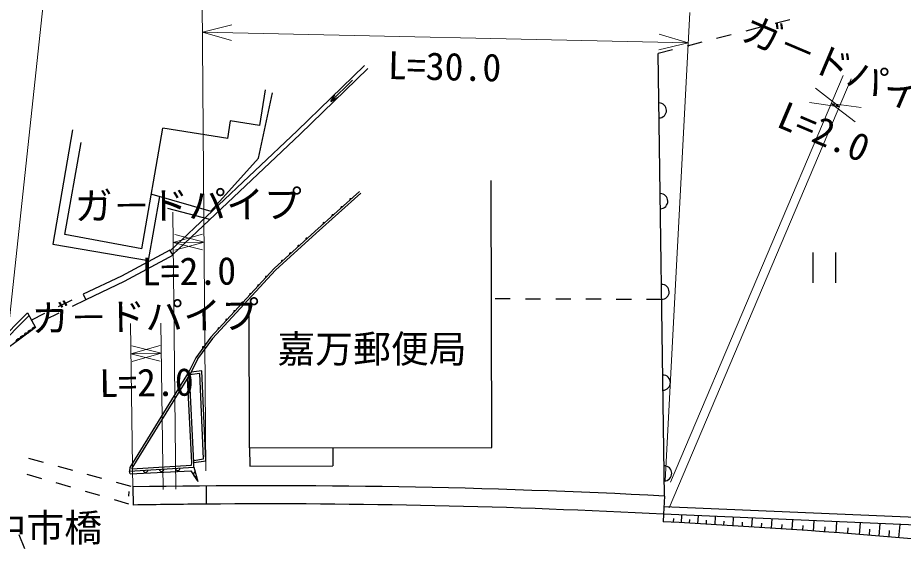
# Model space of a CAD drawing. Units: millimetres, scale not verified. Extents: x 40000 to 680000, y 20000 to 380000.
# Drawn here: x 366436 to 424930, y 302288 to 337501 of the extents above; entities that cross this region are included whole.
import ezdxf
from ezdxf.enums import TextEntityAlignment as Align

# ---------------------------------------------------------------- set-up
doc = ezdxf.new("R2010")
doc.units = ezdxf.units.MM
doc.header["$LTSCALE"] = 1000
doc.layers.add('S-BGD', color=7, linetype='Continuous', lineweight=25)
doc.layers.add('S-STR-HTXT', color=7, linetype='Continuous', lineweight=13)
doc.styles.add('@ＭＳ ゴシック', font='')
doc.styles.add('ＭＳ ゴシック', font='')
doc.styles.get('@ＭＳ ゴシック').set_extended_font_data('@MS Gothic')
doc.styles.get('ＭＳ ゴシック').set_extended_font_data('MS Gothic')

msp = doc.modelspace()

# ---------------------------------------------------------------- linework, layer by layer
at = {"layer": 'S-BGD'}
for p, q in [((417436, 337361), (416467, 337113)), ((413560, 336371), (412591, 336123)), ((415498, 336866), (414529, 336618)), ((411622, 335876), (410654, 335628)), ((409685, 335381), (408735, 335138)), ((409160, 305871), (408735, 335138)), ((389343, 334351), (384891, 330024)), ((389552, 334135), (385100, 329809)), ((387118, 331969), (388548, 333367)), ((382336, 328206), (383274, 332523)), ((382778, 332724), (382410, 330383)), ((387118, 331969), (387373, 332399)), ((387118, 331969), (387553, 332214)), ((380467, 330686), (380283, 329518)), ((382408, 330384), (380467, 330689)), ((370050, 330079), (368755, 322528)), ((374631, 322216), (376016, 330189)), ((380312, 329513), (376016, 330189)), ((384892, 330025), (376500, 322087)), ((385099, 329807), (376673, 321837)), ((369550, 323160), (370625, 329250)), ((379196, 324705), (382336, 328206)), ((397755, 309090), (397716, 326735)), ((375286, 325823), (379196, 324705)), ((389010, 326007), (386052, 323367)), ((389103, 325903), (386146, 323263)), ((375071, 321439), (375815, 325671)), ((376340, 324917), (379095, 324185)), ((374631, 322216), (369550, 323160)), ((386052, 323367), (383374, 320913)), ((386146, 323263), (383473, 320814)), ((368755, 322528), (375071, 321439)), ((376475, 322122), (373296, 320408)), ((376705, 321792), (373477, 320051)), ((376705, 321792), (376475, 322122)), ((418952, 321972), (418952, 319972)), ((420452, 321972), (420452, 319972)), ((383374, 320913), (379187, 316372)), ((383473, 320814), (379295, 316282)), ((373296, 320408), (370765, 319213)), ((373477, 320051), (370936, 318852)), ((369127, 318401), (370023, 318845)), ((370936, 318852), (370040, 318407)), ((370762, 319212), (370936, 318852)), ((398971, 318905), (397971, 318909)), ((400971, 318898), (399971, 318902)), ((402971, 318891), (401971, 318894)), ((404971, 318884), (403971, 318887)), ((406971, 318877), (405971, 318880)), ((408971, 318870), (407971, 318873)), ((381755, 309054), (381735, 318462)), ((363189, 314071), (367073, 317977)), ((363379, 313979), (367175, 317796)), ((367073, 317977), (367619, 317008)), ((367335, 317512), (368231, 317956)), ((369144, 317963), (368248, 317518)), ((367619, 317008), (366584, 316256)), ((366584, 316256), (365500, 315451)), ((379187, 316372), (378197, 315022)), ((379295, 316282), (378309, 314939)), ((378197, 315022), (377770, 314123)), ((378323, 314961), (377893, 314056)), ((377770, 314123), (373832, 307760)), ((378600, 314151), (377893, 314056)), ((378857, 308203), (378600, 314151)), ((377893, 314056), (373971, 307717)), ((377928, 308093), (377652, 313666)), ((378467, 313981), (377781, 313889)), ((378068, 308095), (377782, 313876)), ((378711, 308325), (378467, 313981)), ((381755, 309054), (397755, 309090)), ((381755, 309054), (381758, 307854)), ((387255, 309067), (387258, 307867)), ((367153, 308371), (368118, 308106)), ((378061, 308235), (378711, 308325)), ((369082, 307841), (370046, 307577)), ((373821, 307525), (378061, 307776)), ((373832, 307760), (373821, 307525)), ((373969, 307674), (377924, 307908)), ((373971, 307717), (373969, 307674)), ((377924, 307908), (377928, 308093)), ((378061, 307776), (378068, 308095)), ((378061, 307776), (378324, 306838)), ((378068, 308095), (378857, 308203)), ((381758, 307854), (387258, 307867)), ((367043, 307324), (368004, 307044)), ((371011, 307312), (371975, 307047)), ((373857, 307343), (373821, 307525)), ((373857, 307343), (377869, 307544)), ((377869, 307544), (378290, 306906)), ((368964, 306765), (369924, 306485)), ((372939, 306783), (373904, 306518)), ((378874, 306540), (378884, 305340)), ((370884, 306205), (371844, 305926)), ((373766, 305861), (373805, 306185)), ((374046, 306478), (374067, 305279)), ((372804, 305646), (373764, 305367)), ((409160, 305871), (409097, 304673)), ((433368, 304119), (409119, 305172)), ((409097, 304673), (409071, 304174)), ((433330, 303620), (409097, 304673)), ((409747, 304138), (409764, 304392)), ((410273, 304110), (410306, 304620)), ((410811, 304080), (410827, 304334)), ((411360, 304049), (411395, 304573)), ((411923, 304017), (411940, 304274)), ((412497, 303983), (412533, 304524)), ((413085, 303948), (413102, 304211)), ((413686, 303912), (413723, 304472)), ((414929, 303834), (414967, 304418)), ((416228, 303749), (416268, 304361)), ((417586, 303657), (417628, 304302)), ((419006, 303557), (419051, 304241)), ((420490, 303448), (420538, 304176)), ((414301, 303874), (414318, 304145)), ((415571, 303793), (415590, 304076)), ((416900, 303704), (416919, 304004)), ((418288, 303608), (418309, 303929)), ((419740, 303504), (419763, 303850)), ((421258, 303390), (421282, 303767)), ((422042, 303330), (422093, 304108)), ((422691, 303278), (422723, 303679)), ((423341, 303226), (423407, 304051)), ((423990, 303174), (424024, 303598)), ((424639, 303120), (424716, 303995)), ((366520, 303334), (366886, 302403))]:
    msp.add_line(p, q, dxfattribs=at)
for centre, radius, start, end in [((408790, 331369), 500, 270.83075, 90.83075), ((408877, 325369), 500, 270.83075, 90.83075), ((388418, 325479), 54.4, 41.75517, 221.75517), ((387827, 324951), 54.4, 41.75517, 221.75517), ((387235, 324423), 54.4, 41.75517, 221.75517), ((386644, 323895), 54.4, 41.75517, 221.75517), ((385517, 322876), 54.4, 42.49142, 222.49142), ((384981, 322386), 54.4, 42.49142, 222.49142), ((384445, 321895), 54.4, 42.49142, 222.49142), ((383909, 321404), 54.4, 42.49142, 222.49142), ((382850, 320346), 54.4, 47.32758, 227.32715), ((382327, 319778), 54.4, 47.32758, 227.32715), ((408964, 319370), 500, 270.83075, 90.83075), ((381804, 319210), 54.4, 47.32736, 227.32736), ((381280, 318642), 54.4, 47.32736, 227.32736), ((380757, 318075), 54.4, 47.32758, 227.32715), ((380233, 317507), 54.4, 47.32736, 227.32736), ((366759, 316287), 178, 61.9839, 190.05177), ((367018, 316475), 178, 61.9839, 190.05177), ((367277, 316663), 178, 61.9839, 190.05177), ((367535, 316851), 178, 61.9839, 190.05177), ((379710, 316939), 54.4, 47.32736, 227.32736), ((366504, 316081), 192, 65.30592, 187.86196), ((378692, 315697), 54.4, 53.7431, 233.7431), ((409051, 313371), 500, 270.83075, 90.83075), ((377001, 307713), 150, 183.39169, 3.39073), ((409138, 307371), 500, 270.83075, 90.83075), ((374881, 307588), 150, 183.39121, 3.39121), ((375941, 307650), 150, 183.39169, 3.39073), ((378192, 307307), 150, 105.67147, 285.67147), ((382879, -198394), 504950, 87.01665, 91.00238), ((382879, -198394), 503750, 90.45442, 91.00238), ((382879, -198394), 503750, 87.01665, 90.45442), ((382879, -198394), 503250, 79.28962, 87.01665)]:
    msp.add_arc(centre, radius, start, end, dxfattribs=at)
at = {"layer": 'S-STR-HTXT'}
for p, q in [((369505, 351289), (364545, 305111)), ((378866, 307540), (378621, 338552)), ((409212, 306870), (410826, 337841)), ((380579, 337027), (378636, 336552)), ((378636, 336552), (410722, 335844)), ((378636, 336552), (380556, 335992)), ((410722, 335844), (408802, 336404)), ((408779, 335369), (410722, 335844)), ((409462, 305094), (421488, 333450)), ((409550, 306792), (420953, 333677)), ((420707, 331609), (419131, 332840)), ((418727, 331887), (420707, 331609)), ((420172, 331836), (420707, 331609)), ((422153, 331558), (420172, 331836)), ((420172, 331836), (421748, 330605)), ((376874, 306320), (376692, 324648)), ((378639, 323185), (376712, 322648)), ((378747, 322668), (376810, 323167)), ((376712, 322648), (378747, 322668)), ((376712, 322648), (378649, 322149)), ((376820, 322131), (378747, 322668)), ((374051, 306278), (373880, 317283)), ((376051, 306309), (375880, 317314)), ((375835, 315831), (373911, 315283)), ((373911, 315283), (375911, 315314)), ((373911, 315283), (375851, 314796)), ((375911, 315314), (373972, 315802)), ((373988, 314767), (375911, 315314))]:
    msp.add_line(p, q, dxfattribs=at)

# ---------------------------------------------------------------- texts
at = {"layer": 'S-BGD', "style": 'ＭＳ ゴシック'}
msp.add_text('嘉万郵便局', height=1833, dxfattribs=at).set_placement((389838, 314137), align=Align.BOTTOM_CENTER)
msp.add_text('嘉万中市橋', height=1833, dxfattribs=at).set_placement((365760, 303784), align=Align.MIDDLE_CENTER)
at = {"layer": 'S-STR-HTXT', "style": 'ＭＳ ゴシック'}
for rotation, p in [(337.017, (420830, 332643)), (0.568, (377719, 323658)), (0.889, (374896, 316299))]:
    msp.add_text('ガ－ドパイプ', height=1833, rotation=rotation, dxfattribs=at).set_placement(p, align=Align.BOTTOM_CENTER)
at = {"layer": 'S-STR-HTXT', "style": '@ＭＳ ゴシック'}
for s, rotation, p in [('L=30.0', 358.736, (394657, 335198)), ('L=2.0', 337.017, (420049, 330802)), ('L=2.0', 0.568, (377739, 321658)), ('L=2.0', 0.889, (374927, 314299))]:
    msp.add_text(s, height=1833, rotation=rotation, dxfattribs=at).set_placement(p, align=Align.TOP_CENTER)

doc.saveas('drawing.dxf')
